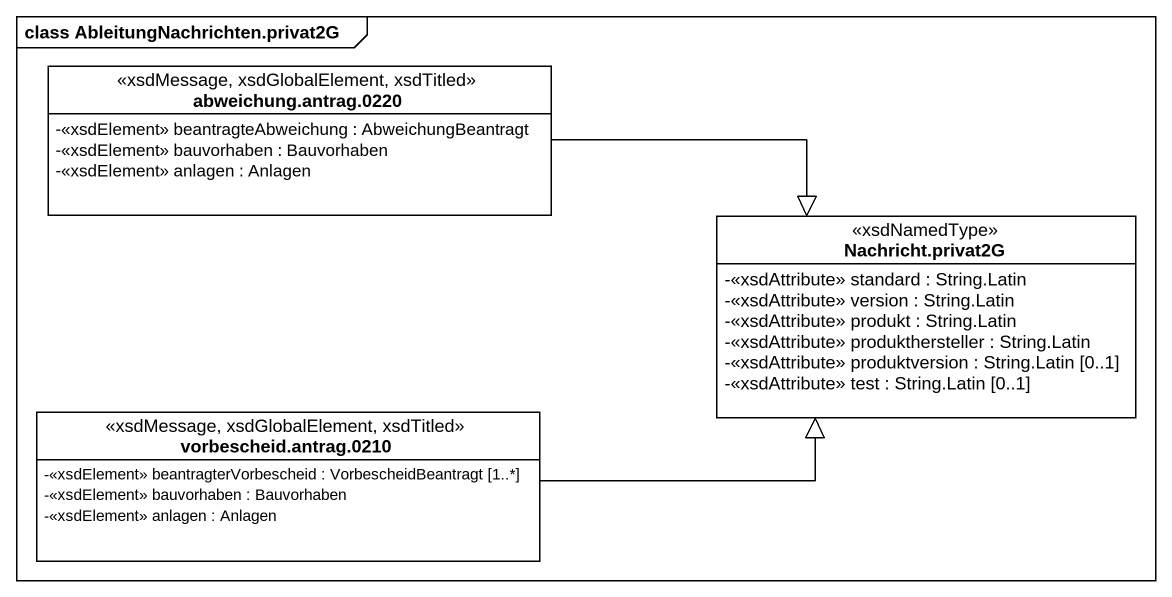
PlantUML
@startuml
mainframe class AbleitungNachrichten.privat2G
hide circle
hide empty members
skinparam classAttributeIconSize 0
class "abweichung.antrag.0220" as abweichung_antrag_0220 <<xsdMessage, xsdGlobalElement, xsdTitled>> {
  -<<xsdElement>> beantragteAbweichung : AbweichungBeantragt
  -<<xsdElement>> bauvorhaben : Bauvorhaben
  -<<xsdElement>> anlagen : Anlagen
}
class "Nachricht.privat2G" as Nachricht_privat2G <<xsdNamedType>> {
  -<<xsdAttribute>> standard : String.Latin
  -<<xsdAttribute>> version : String.Latin
  -<<xsdAttribute>> produkt : String.Latin
  -<<xsdAttribute>> produkthersteller : String.Latin
  -<<xsdAttribute>> produktversion : String.Latin [0..1]
  -<<xsdAttribute>> test : String.Latin [0..1]
}
class "vorbescheid.antrag.0210" as vorbescheid_antrag_0210 <<xsdMessage, xsdGlobalElement, xsdTitled>> {
  -<<xsdElement>> beantragterVorbescheid : VorbescheidBeantragt [1..*]
  -<<xsdElement>> bauvorhaben : Bauvorhaben
  -<<xsdElement>> anlagen : Anlagen
}
abweichung_antrag_0220 -right-|> Nachricht_privat2G
vorbescheid_antrag_0210 -right-|> Nachricht_privat2G
@enduml
